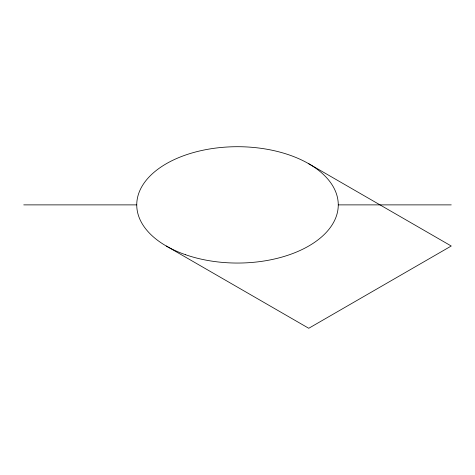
<?xml version="1.0" encoding="UTF-8"?>
<svg xmlns="http://www.w3.org/2000/svg" width="475" height="475" viewBox="0 0 475 475"><rect width="100%" height="100%" fill="white"/><g stroke="black" fill="none" stroke-linecap="round" stroke-linejoin="round"><path stroke-width="0.71" d="M23.75 204.879L136.735 204.879M338.265 204.879L451.25 204.879M308.75 163.744L451.25 246.014L308.75 328.284L166.25 246.014M185.535 254.719A100.765 58.176 0 0 0 338.247 205.942A100.765 58.176 0 0 0 188.723 153.977A100.765 58.176 0 0 0 185.535 254.719"/></g></svg>
